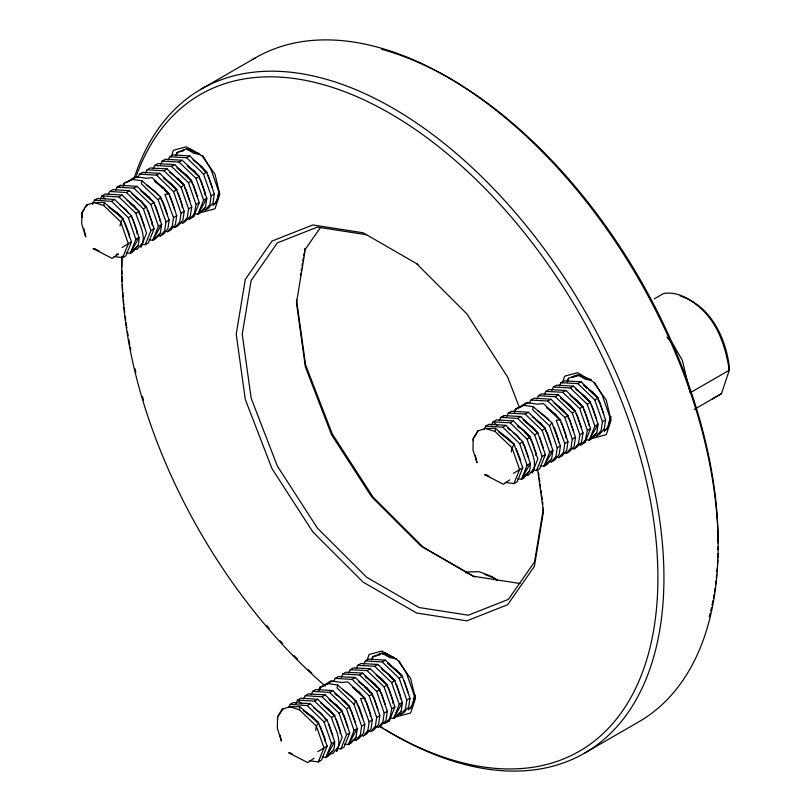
<?xml version="1.0" encoding="UTF-8"?>
<svg xmlns="http://www.w3.org/2000/svg" width="811" height="811" viewBox="0 0 811 811"><rect width="100%" height="100%" fill="white"/><g stroke="black" fill="none" stroke-linecap="round" stroke-linejoin="round"><path stroke-width="1.22" d="M137.018 233.69L137.14 231.328L133.278 219.974L131.919 218.058M152.093 225.073L152.215 222.731L148.443 211.489L147.115 209.593M159.615 220.724L159.747 218.382L155.976 207.14L154.648 205.244M182.211 207.677L182.333 205.335L178.562 194.103L177.234 192.197M204.798 194.63L204.93 192.288L201.158 181.056L199.161 178.197M340.194 733.641L340.326 731.299L336.555 720.067L335.227 718.161M370.313 716.245L370.445 713.903L366.673 702.671L364.676 699.812M392.909 703.208L393.031 700.866L389.26 689.624L387.263 686.775M400.431 698.859L400.563 696.517L396.792 685.275L395.464 683.379M535.828 455.316L535.959 452.974L532.188 441.742L530.86 439.836M558.424 442.269L558.546 439.927L554.775 428.695L553.447 426.789M565.946 437.92L566.078 435.588L562.307 424.346L560.979 422.44M588.543 424.883L588.664 422.541L584.893 411.299L583.565 409.403M113.905 256.489L122.674 257.705L128.32 243.645L120.768 221.94L103.838 205.599L104.183 202.476L94.167 202.527L86.361 205.071L81.921 212.746L81.698 224.069L85.753 236.863L83.766 228.296M309.538 760.708L318.307 761.924L323.954 747.864L316.412 726.159L299.482 709.818L299.817 706.695L289.801 706.746L281.995 709.301L277.555 716.975L277.342 728.298L281.387 741.092L279.967 734.969M505.182 482.383L513.941 483.599L519.587 469.539L512.045 447.844L495.115 431.503L495.45 428.37L485.444 428.431L477.628 430.976L473.188 438.65L472.975 449.973L477.03 462.767L475.317 455.417M148.991 239.813L152.752 240.34L155.915 238.515L160.375 233.122L161.622 224.414L153.968 202.547L148.656 196.688L140.262 190.19M123.12 185.78L124.641 182.789L132.355 179.413L141.955 180.782L141.469 183.854L158.317 200.033L165.961 221.9L164.724 230.608L160.254 236.001L157.75 235.646M141.955 180.782L160.578 196.809L169.144 220.065L167.897 228.803L163.406 234.186L160.254 236.001M167.745 231.682L170.908 229.848L175.409 224.475L176.676 215.716L169.205 194.133L164.927 194.295L173.493 217.561L172.236 226.289L167.745 231.682L165.434 231.338M344.634 744.032L348.385 744.559L351.548 742.734L356.009 737.341L357.256 728.633L349.602 706.766L344.29 700.907L334.963 693.689L336.798 695.331M318.753 689.999L320.284 687.008L327.989 683.632L337.589 685.001L337.102 688.073L353.951 704.252L361.605 726.129L360.358 734.827L355.897 740.23L353.383 739.865M337.589 685.001L356.211 701.028L364.788 724.284L363.531 733.022L359.04 738.405L355.897 740.23M363.389 735.901L366.552 734.077L371.053 728.694L372.31 719.945L364.838 698.352L360.56 698.524L369.127 721.78L367.88 730.508L363.389 735.901L361.067 735.557M540.268 465.707L544.019 466.234L547.182 464.409L551.642 459.016L552.889 450.308L545.235 428.441L539.933 422.582L532.472 416.813M514.387 411.674L515.918 408.683L523.622 405.318L533.222 406.686L532.746 409.748L549.584 425.927L557.238 447.804L555.991 456.502L551.531 461.905L549.027 461.54M533.222 406.686L551.845 422.703L560.421 445.969L559.164 454.697L554.673 460.09L551.531 461.905M559.022 457.576L562.185 455.752L566.686 450.379L567.953 441.62L560.472 420.027L556.194 420.199L564.77 443.455L563.513 452.193L559.022 457.576L555.545 457.059M137.982 177.396L139.593 174.152L156.513 175.146L173.554 191.619L181.025 213.212L179.758 221.961L175.257 227.344L171.78 226.816M163.781 177.873L171.243 183.641L176.707 189.744L184.209 211.367L182.931 220.156L178.42 225.519L175.257 227.344M145.524 173.047L147.126 169.803L164.035 170.797L181.056 187.229L188.557 208.863L187.28 217.642L182.769 223.005L180.447 222.65M194.255 213.719L197.985 214.216L201.057 212.452L205.528 207.109L206.795 198.33L199.182 176.524L193.829 170.594L187.3 165.545M168.13 160L169.742 156.746L186.611 157.75L203.531 174.01L211.144 195.816L209.877 204.595L205.406 209.937L202.922 209.583M192.967 159.757L201.361 166.245L206.744 172.206L214.327 193.981L213.05 202.77L208.589 208.103L205.406 209.937M217.399 200.256L218.676 191.467L211.083 169.702L202.811 155.692M333.615 681.625L335.227 678.381L352.146 679.375L369.187 695.848L376.659 717.431L375.402 726.19L370.891 731.563L367.413 731.035M358.482 681.372L366.876 687.86L372.35 693.963L379.842 715.596L378.565 724.375L374.064 729.738L370.891 731.563M341.157 677.276L342.769 674.022L359.678 675.016L376.689 691.459L384.191 713.082L382.914 721.861L378.402 727.224L376.081 726.869M389.888 717.938L393.619 718.445L396.691 716.671L401.161 711.328L402.438 702.549L394.825 680.743L389.473 674.813L382.011 669.045M363.764 664.219L365.376 660.975L382.245 661.969L399.164 678.229L406.777 700.045L405.51 708.824L401.039 714.156L398.556 713.812M399.164 678.229L402.378 676.435L387.668 663.256L396.995 670.464L402.378 676.435L409.96 698.2L408.683 706.989L404.223 712.322L401.039 714.156M529.259 403.3L530.86 400.056L547.79 401.05L564.821 417.523L572.292 439.106L571.035 447.865L566.534 453.237L564.213 452.893M554.126 403.047L562.52 409.535L567.984 415.637L575.475 437.271L574.208 446.05L569.697 451.413L566.534 453.237M536.791 398.951L538.403 395.707L555.312 396.701L572.333 413.134L579.824 434.757L578.547 443.546L574.046 448.899L571.714 448.544M585.522 439.613L589.262 440.12L592.324 438.345L596.795 433.003L598.072 424.224L590.459 402.418L585.106 396.488L575.78 389.28M559.397 385.894L561.009 382.65L577.878 383.644L594.808 399.904L602.421 421.72L601.144 430.499L596.673 435.842L594.189 435.487M586.982 388.226L583.312 384.931L592.638 392.149L598.011 398.11L605.604 419.875L604.317 428.664L599.856 433.997L596.673 435.842M608.828 425.065L609.943 417.371L602.36 395.596L594.716 382.67M169.448 172.084L178.775 179.292L184.056 185.111L191.741 207.028L190.25 216.294L185.131 221.575L182.769 223.005M187.159 218.564L189.48 219.061L193.636 216.73L196.09 204.514L188.405 182.607L171.425 166.377L154.617 165.485L153.015 168.718M376.689 691.459L379.7 689.34L365.082 676.303L374.408 683.511L379.7 689.34L387.374 711.247L385.884 720.513L380.775 725.794L378.402 727.224M382.802 722.783L385.124 723.28L389.28 720.949L391.723 708.733L384.039 686.826L367.059 670.596L350.251 669.704L348.649 672.948M572.333 413.134L575.334 411.015L560.715 397.978L570.042 405.186L575.334 411.015L583.008 432.922L581.528 442.198L576.408 447.469L574.046 448.899M578.436 444.458L580.757 444.965L584.913 442.624L587.357 430.408L579.683 408.501L562.692 392.271L545.884 391.378L544.282 394.622M300.384 275.77L300.79 273.277M301.205 270.793L301.611 268.299M302.027 265.815L302.442 263.322M302.848 260.838L303.263 258.344M303.679 255.85L304.084 253.367M304.5 250.873L304.906 248.389M543.451 508.102L534.571 561.82L508.385 599.4L468.332 615.204L419.064 607.53L366.653 577.27L317.375 528.062L277.321 466.011L251.146 398.201L242.256 334.203L251.136 280.484L277.311 242.905L317.365 227.09L366.643 234.774M120.038 226.097L120.768 221.94L122.887 218.483L117.2 212.705L108.593 206.785M315.672 730.326L316.412 726.159L318.52 722.702L312.833 716.924L303.273 710.355L318.52 722.702L327.137 746.029L321.521 760.069L318.307 761.924M511.315 452.001L512.045 447.844L514.154 444.377L508.467 438.609L498.917 432.03L514.154 444.377L522.771 467.704L517.154 481.744L513.941 483.599M126.496 252.839L130.236 253.336L132.751 251.856L137.992 245.621L138.874 241.83L139.026 237.461L131.514 215.797L114.594 199.435L97.563 198.421L94.593 200.135L92.393 204.494M127.074 200.327L133.602 205.376L139.036 211.448L146.558 233.112L140.891 247.183C147.207 235.859 138.975 224.231 135.863 213.293L118.943 196.931L101.912 195.907L100.311 199.151M322.139 757.058L325.87 757.555L328.384 756.075L333.625 749.84L334.507 746.049L334.659 741.68L327.147 720.026L310.238 703.654L293.197 702.64L290.226 704.364L288.584 707.628M320.842 703.107L329.236 709.605L334.679 715.667L342.191 737.331L336.524 751.412C342.84 740.078 334.608 728.45 331.496 717.512L314.577 701.15L297.546 700.136L295.944 703.37M517.773 478.733L521.503 479.23L524.018 477.75L529.259 471.515L530.151 467.724L530.303 463.355L522.781 441.701L505.871 425.339L488.84 424.315L485.86 426.039L484.218 429.303M517.408 425.511L524.869 431.28L530.313 437.342L537.825 459.006L532.158 473.087C538.484 461.753 530.252 450.125 527.13 439.187L510.22 422.825L493.189 421.811L491.578 425.045M567.315 382.022L568.572 378.291L576.459 375.199M176.2 155.722L177.295 152.387L186.317 148.859L198.776 153.38M372.198 658.836L372.928 656.606L381.951 653.078L394.41 657.599M567.467 381.616L568.572 378.291L566.95 381.535M123.901 185.02L124.641 182.789L123.262 185.993M171.192 156.949L173.402 150.278L186.256 146.821L202.132 155.986L214.986 174.243L219.801 194.295L215.006 208.762L202.152 212.208M219.416 191.984L215.564 203.581L213.293 204.19M319.544 689.238L320.284 687.008L318.895 690.222M367.19 660.063L369.035 654.497L381.89 651.051L397.765 660.205L410.619 678.472L415.445 698.524L410.64 712.981L397.785 716.427M415.445 695.037L411.197 707.81L407.801 708.723M514.803 412.029L515.918 408.683L514.529 411.897M562.459 382.843L564.679 376.172L577.523 372.725L593.399 381.88L606.253 400.147L611.078 420.199L606.273 434.655L593.429 438.102M611.078 416.722L606.841 429.485L603.435 430.398M728.531 369.015L729.302 366.724C725.733 337.295 710.243 305.423 680.074 295.944M712.281 399.022L721.455 393.68L729.302 370.201C725.622 347.209 718.343 324.42 700.714 308.231C690.475 299.239 677.722 291.108 663.479 293.562L654.315 298.904M176.828 153.725L177.295 152.387L175.673 155.641M372.472 657.944L372.928 656.606L371.306 659.86M104.183 202.476L122.887 218.483L131.494 241.8L125.887 255.85L122.674 257.705M130.236 253.336L135.843 239.296L139.026 237.461L130.236 253.336L137.992 245.621M193.636 216.73L199.273 202.679L191.629 180.833L186.307 174.943L176.98 167.735L191.629 180.833L188.405 182.607M197.985 214.216L203.612 200.165L206.795 198.33L197.985 214.216L205.528 207.109M325.87 757.555L331.486 743.515L334.659 741.68L325.87 757.555L333.625 749.84M389.28 720.949L394.906 706.898L387.263 685.052L381.94 679.162L376.345 674.843M393.619 718.445L399.255 704.384L402.438 702.549L393.619 718.445L401.161 711.328M521.503 479.23L527.12 465.19L530.303 463.355L521.503 479.23L529.259 471.515M584.913 442.624L590.54 428.573L582.906 406.727L577.574 400.837L570.113 395.069M589.262 440.12L594.889 426.069L598.072 424.224L589.262 440.12L596.795 433.003M141.489 244.152L145.24 244.679L150.907 230.598L154.09 228.763L146.538 207.048L141.124 201.027L131.798 193.819M337.123 748.371L340.873 748.898L346.54 734.817L349.723 732.982L342.171 711.277L336.768 705.256L329.307 699.487M532.766 470.056L536.507 470.573L542.174 456.492L545.357 454.657L537.815 432.952L532.401 426.931L523.075 419.713L537.815 432.952L534.662 434.838L517.692 418.446L500.914 417.351L499.272 420.615M154.09 228.763L148.403 242.854L145.24 244.679M152.752 240.34L158.439 226.249L161.622 224.414L152.752 240.34L160.375 233.122M349.723 732.982L344.036 747.073L340.873 748.898M348.385 744.559L354.072 730.478L357.256 728.633L348.385 744.559L356.009 737.341M545.357 454.657L539.67 468.748L536.507 470.573M544.019 466.234L549.706 452.153L552.889 450.308L544.019 466.234L551.642 459.016M160.578 164.359L162.19 161.115L165.393 159.26L182.262 160.254L199.182 176.524L195.978 178.319L179.038 162.068L162.19 161.115M356.211 668.578L357.823 665.334L361.027 663.479L377.896 664.473L394.825 680.743L391.612 682.548L374.672 666.287L357.823 665.334M551.845 390.253L553.457 387.009L556.67 385.154L573.529 386.158L590.459 402.418L587.245 404.223L570.305 387.972L553.457 387.009M115.476 190.392L117.108 187.138L120.292 185.293L137.12 186.358L153.968 202.547L150.887 204.544L158.439 226.249M119.207 187.473L120.292 185.293M123.008 186.043L124.641 182.789M311.11 694.621L312.742 691.357L315.935 689.522L332.763 690.587L349.602 706.766L346.52 708.763L354.072 730.478M318.642 690.273L320.284 687.008M502.942 417.716L504.026 415.546L520.774 416.56L537.815 432.952M506.743 416.296L508.375 413.042L511.569 411.197L528.397 412.262L545.235 428.441L542.153 430.438L549.706 452.153M514.286 411.947L515.918 408.683M107.995 194.711L109.647 191.447L112.759 189.652L129.507 190.666L146.538 207.048L143.385 208.934L126.425 192.552L109.647 191.447M303.628 698.94L305.281 695.676L308.393 693.871L325.14 694.885L342.171 711.277L339.018 713.163L322.058 696.771L305.281 695.676M84.608 208.843L81.921 212.746L82.316 217.5M85.946 206.896L87.294 204.95L86.361 205.071M477.223 432.79L473.188 438.65L473.391 441.022M320.213 227.85L305.352 249.18L296.471 302.898L305.362 366.896L331.537 434.716L371.6 496.758L420.868 545.975L473.279 576.226L520.094 583.525M158.317 200.033L160.578 196.809M353.951 704.252L356.211 701.028M549.584 425.927L551.845 422.703M212.938 205.589L216.659 201.148M604.205 431.493L608.666 426.16M408.572 709.818L413.032 704.485L414.309 695.696L406.727 673.921L399.083 660.995M142.341 243.107L137.1 249.342L133.47 249.504M533.608 469.011L528.366 475.246L524.747 475.398M337.974 747.337L332.733 753.571L329.114 753.723M189.48 219.061L194.599 213.79M580.757 444.965L585.866 439.684M385.124 723.28L390.233 718.009M181.056 187.229L184.056 185.111L167.076 168.891L150.268 167.989L147.126 169.803M509.713 479.848L503.408 484.309L484.562 474.557L487.005 475.074M314.08 758.173L307.774 762.624L288.929 752.882L291.362 753.399M94.593 200.135L111.583 201.361L114.594 199.435M290.226 704.364L307.217 705.59L310.238 703.654M485.86 426.039L502.861 427.265L505.871 425.339M164.035 170.797L167.076 168.891M555.312 396.701L558.353 394.785L575.334 411.015M359.678 675.016L362.71 673.11L379.7 689.34M122.116 247.467L131.494 241.8M513.383 473.36L522.771 467.704M317.75 751.685L327.137 746.029M126.425 192.552L129.507 190.666M111.583 201.361L128.381 217.723L131.514 215.797M517.692 418.446L520.774 416.56M502.861 427.265L519.658 443.617L522.781 441.701M322.058 696.771L325.14 694.885M307.217 705.59L324.015 721.942L327.147 720.026M118.943 196.931L122.076 195.066L139.036 211.448L135.863 213.293M510.22 422.825L513.343 420.96L530.313 437.342L527.13 439.187M314.577 701.15L317.709 699.285L334.679 715.667L331.496 717.512M173.554 191.619L176.707 189.744L159.696 173.311L142.787 172.317L139.593 174.152M564.821 417.523L567.984 415.637L550.963 399.205L534.054 398.211L530.86 400.056M369.187 695.848L372.35 693.963L355.33 677.53L338.42 676.536L335.227 678.381M465.808 573.073L467.846 571.887L479.413 571.735L492.247 576.793L497.184 580.544M156.513 175.146L159.696 173.311M547.79 401.05L550.963 399.205M352.146 679.375L355.33 677.53M200.702 89.423L254.918 58.118M154.617 165.485L157.841 163.619L174.689 164.582L191.629 180.833M169.742 156.746L172.946 154.901L189.835 155.935L206.744 172.206L203.531 174.01M165.961 221.9L169.144 220.065M173.493 217.561L176.676 215.716M181.025 213.212L184.209 211.367M188.557 208.863L191.741 207.028M196.09 204.514L199.273 202.679M211.144 195.816L214.327 193.981M500.914 417.351L504.026 415.546M538.403 395.707L541.535 393.893L558.353 394.785M545.884 391.378L549.108 389.523L565.956 390.476L582.906 406.727L579.683 408.501M561.009 382.65L564.223 380.795L581.102 381.829L598.011 398.11L594.808 399.904M557.238 447.804L560.421 445.969M564.77 443.455L567.953 441.62M572.292 439.106L575.475 437.271M579.824 434.757L583.008 432.922M587.357 430.408L590.54 428.573M602.421 421.72L605.604 419.875M729.302 370.201L690.141 392.808L682.294 360.277L673.13 344.351L666.956 337.143M694.257 409.383L721.455 393.68M342.769 674.022L345.902 672.218L362.71 673.11M350.251 669.704L353.474 667.838L370.323 668.801L387.263 685.052L384.039 686.826M365.376 660.975L368.589 659.12L385.468 660.154L402.378 676.435M361.605 726.129L364.788 724.284M369.127 721.78L372.31 719.945M376.659 717.431L379.842 715.596M384.191 713.082L387.374 711.247M391.723 708.733L394.906 706.898M406.777 700.045L409.96 698.2M585.005 752.882L639.22 721.577A383.37 221.342 60 0 0 637.213 276.541A383.37 221.342 60 0 0 252.809 59.365M179.038 162.068L182.262 160.254M186.611 157.75L189.835 155.935M577.878 383.644L581.102 381.829M570.305 387.972L573.529 386.158M374.672 666.287L377.896 664.473M382.245 661.969L385.468 660.154M171.425 166.377L174.689 164.582M562.692 392.271L565.956 390.476M367.059 670.596L370.323 668.801M117.108 187.138L133.845 188.152L137.12 186.358M508.375 413.042L525.122 414.046L528.397 412.262M312.742 691.357L329.489 692.371L332.763 690.587M182.1 151.018L184.209 149.934M136.704 176.899L129.284 180.711L135.244 176.666L146.304 178.278L152.164 177.66L169.205 194.133L163.721 187.99L154.394 180.772L162.727 188.284M125.999 182.678L132.355 179.413M572.313 377.46L576.53 375.29M527.971 402.803L520.55 406.605L526.521 402.56L537.571 404.172L543.441 403.554L560.472 420.027L554.988 413.884L546.594 407.396M516.201 409.119L523.622 405.318M376.679 655.785L380.896 653.615M332.338 681.128L324.917 684.93L330.878 680.885L341.938 682.497L347.807 681.879L364.838 698.352L359.354 692.209L352.826 687.16M320.568 687.444L327.989 683.632M178.866 151.971L183.398 150.755M187.929 149.538L190.2 148.93L197.742 153.279M571.268 377.561L581.467 374.834M374.5 656.19L380.166 654.67M382.437 654.061L385.833 653.149L393.376 657.498M116.125 254.35L118.447 253.955L112.141 258.405L93.295 248.653L95.728 249.18M477.628 430.976L478.571 430.844M281.995 709.301L282.927 709.169L277.555 716.975L277.747 719.347M122.076 195.066L105.298 193.961L101.912 195.907L105.308 198.847M513.343 420.96L496.565 419.855L493.189 421.811L497.427 425.481M317.709 699.285L300.932 698.18L297.546 700.136L301.793 703.806M199.891 154.272L194.184 153.421L186.317 148.859M591.168 380.166L585.451 379.315L577.584 374.753M396.67 658.664L389.817 657.64L381.951 653.078M94.167 202.527L103.838 205.599M485.444 428.431L495.115 431.503M289.801 706.746L299.482 709.818M93.295 248.653L98.983 250.69M484.562 474.557L489.114 476.179M288.929 752.882L292.345 754.098M578.719 375.169L591.178 379.69M484.441 574.269L495.257 578.527L497.244 580.037M417.959 264.396L363.095 232.787L312.843 224.951L271.989 241.08L245.287 279.43L236.224 334.203L245.297 399.458L271.999 468.646L312.853 531.935L363.105 582.126L416.58 612.994L466.842 620.831L507.686 604.702L534.388 566.352L543.451 511.579L537.521 468.91M474.638 576.956L423.352 547.344L373.09 497.153L332.236 433.865L305.534 364.676L296.471 299.421M507.645 428.228L510.474 430.367M513.312 432.506L517.094 435.365L519.8 439.187M120.15 205.183L125.817 209.461L128.533 213.283M313.898 707.983L321.46 713.69L322.808 715.596M538.129 411.025L547.455 418.233L548.794 420.139M146.862 185.121L156.188 192.339L158.186 195.187M342.495 689.35L351.822 696.558L355.147 701.312M109.546 207.677L122.887 218.483M495.45 428.37L514.154 444.377M299.817 706.695L318.52 722.702M176.757 178.592L184.056 185.111M588.816 389.878L598.011 398.11M583.119 395.849L590.459 402.418M570.995 396.082L582.906 406.727M536.091 420.27L545.235 428.441M200.307 166.448L206.744 172.206M188.172 166.671L199.182 176.524M141.165 191.102L153.968 202.547M381.981 669.247L384.728 671.711M389.321 675.816L394.825 680.743M376.274 675.228L387.263 685.052M342.283 700.228L349.602 706.766M135.488 197.124L138.245 199.607M141.935 202.912L146.538 207.048M329.276 699.7L342.171 711.277M558.738 407.325L567.984 415.637M546.584 407.507L560.472 420.027M517.388 425.724L520.155 428.218M524.778 432.364L530.313 437.342M163.771 178.096L176.707 189.744M164.572 189.956L169.205 194.133M129.811 203.145L139.036 211.448M358.482 681.483L362.172 684.808M364.95 687.312L372.35 693.963M352.805 687.505L364.838 698.352M323.599 705.712L334.679 715.667M525.122 414.046L542.153 430.438M133.845 188.152L150.887 204.544M329.489 692.371L346.52 708.763M416.57 263.656L466.822 313.847L507.676 377.135L519.445 407.629M117.2 212.705L120.038 216.425M123.576 221.068L124.995 222.924L129.365 234.318L129.375 236.782M312.833 716.924L317.091 722.5M319.22 725.287L320.639 727.143L324.998 738.547L325.008 741.001M522.517 443.009L524.545 445.868L528.417 457.222M324.167 717.512L325.525 719.418M592.638 392.149L595.294 395.95M597.96 399.752L599.958 402.601L603.729 413.843M585.106 396.488L587.103 399.347M591.097 405.054L592.425 406.95L596.197 418.192M577.574 400.837L580.24 404.648M570.042 405.186L573.377 409.94M576.033 413.752L577.371 415.648L581.142 426.89M562.52 409.535L564.517 412.393M567.842 417.148L569.839 419.997L573.61 431.239M554.988 413.884L557.654 417.685M539.933 422.582L542.589 426.383M545.256 430.185L547.253 433.044L551.014 444.276M532.401 426.931L534.398 429.779M527.535 435.081L529.532 437.93M201.361 166.245L205.355 171.952M207.352 174.801L208.68 176.707L212.452 187.939M193.829 170.594L196.495 174.395M186.307 174.943L188.963 178.744M191.629 182.546L193.626 185.405L197.397 196.637M178.775 179.292L180.103 181.188M184.766 187.848L186.094 189.754L189.865 200.986M171.243 183.641L173.24 186.489M163.721 187.99L167.046 192.744M169.702 196.546L171.04 198.452L174.811 209.684M160.842 198.989L163.508 202.801L167.279 214.033M148.656 196.688L150.653 199.536M141.124 201.027L145.118 206.734M133.602 205.376L136.258 209.187M138.924 212.989L140.921 215.838L144.682 227.08M396.995 670.464L398.992 673.323M389.473 674.813L392.798 679.567M381.94 679.162L383.938 682.021M374.408 683.511L377.074 687.312M379.73 691.124L381.728 693.973L385.499 705.215M366.876 687.86L370.211 692.614M371.539 694.52L374.206 698.322L377.977 709.554M359.354 692.209L361.351 695.057M357.144 704.161L359.141 707.02L362.912 718.252M344.29 700.907L346.956 704.708M349.612 708.51L351.609 711.369L355.38 722.601M336.768 705.256L338.096 707.151M342.749 713.812L344.087 715.718L347.848 726.95M329.236 709.605L332.561 714.359M516.272 448.828L520.632 460.222M587.245 404.223L594.889 426.069M391.612 682.548L399.255 704.384M195.978 178.319L203.612 200.165M534.662 434.838L542.174 456.492M339.018 713.163L346.54 734.817M143.385 208.934L150.907 230.598M519.658 443.617L527.12 465.19M324.015 721.942L331.486 743.515M128.381 217.723L135.843 239.296M328.911 724.193L332.774 735.547M539.72 437.393L543.492 448.625M404.324 680.926L408.095 692.168M538.575 472.965L538.92 475.469M539.264 477.983L539.791 481.744M540.136 484.258L540.491 486.762M541.008 490.533L541.363 493.037M541.707 495.551L542.235 499.312M542.579 501.827L542.924 504.33M136.542 175.308A379.102 218.879 60 0 1 451.96 157.638A379.102 218.879 60 0 1 655.501 617.668A379.102 218.879 60 0 1 380.602 726.909M325.221 685.994A379.102 218.879 60 0 1 121.974 256.134M134.879 176.048A383.37 221.342 60 0 1 451.21 149.163A383.37 221.342 60 0 1 661.928 614.495A383.37 221.342 60 0 1 385.701 729.93M383.644 728.673A383.37 221.342 60 0 1 380.562 726.747M311.769 673.029A383.37 221.342 60 0 1 308.2 669.643M297.576 659.191A383.37 221.342 60 0 1 294.058 655.602M282.755 643.63A383.37 221.342 60 0 1 280.18 640.802M269.191 628.312A383.37 221.342 60 0 1 266.707 625.382M143.517 400.026A383.37 221.342 60 0 1 142.422 396.397M135.832 372.259A383.37 221.342 60 0 1 134.95 368.67M130.753 349.744A383.37 221.342 60 0 1 130.236 347.169M129.74 344.594A383.37 221.342 60 0 1 128.787 339.454M128.108 335.592A383.37 221.342 60 0 1 127.459 331.74M126.851 327.887A383.37 221.342 60 0 1 126.08 322.768M125.725 320.203A383.37 221.342 60 0 1 125.218 316.381M124.742 312.57A383.37 221.342 60 0 1 124.164 307.501M123.89 304.977A383.37 221.342 60 0 1 123.404 299.948M123.191 297.444A383.37 221.342 60 0 1 122.796 292.467M122.623 289.993A383.37 221.342 60 0 1 122.329 285.066M122.147 281.407A383.37 221.342 60 0 1 121.964 276.551M121.893 274.148A383.37 221.342 60 0 1 121.822 270.56M121.782 267.001A383.37 221.342 60 0 1 121.863 256.681M381.606 49.309A379.102 218.879 60 0 1 718.151 542.873M718.12 546.888A379.102 218.879 60 0 1 718.08 549.554M717.988 553.538A379.102 218.879 60 0 1 717.836 557.502M717.715 560.137A379.102 218.879 60 0 1 717.492 564.071M717.228 567.974A379.102 218.879 60 0 1 716.914 571.856M716.671 574.431A379.102 218.879 60 0 1 716.285 578.263M715.991 580.798A379.102 218.879 60 0 1 715.525 584.569M715.008 588.31A379.102 218.879 60 0 1 714.44 592.02M714.045 594.463A379.102 218.879 60 0 1 713.406 598.102M712.95 600.505A379.102 218.879 60 0 1 711.997 605.249M711.49 607.601A379.102 218.879 60 0 1 710.689 611.078M710.132 613.369A379.102 218.879 60 0 1 709.27 616.765"/></g></svg>
